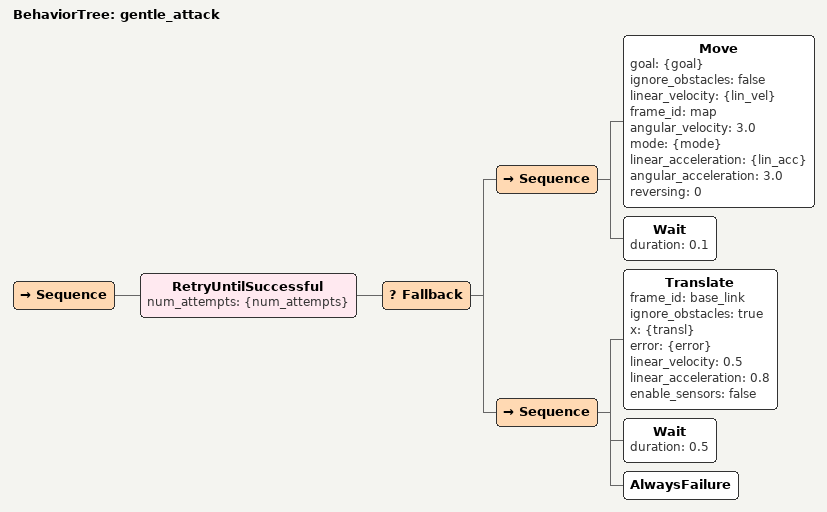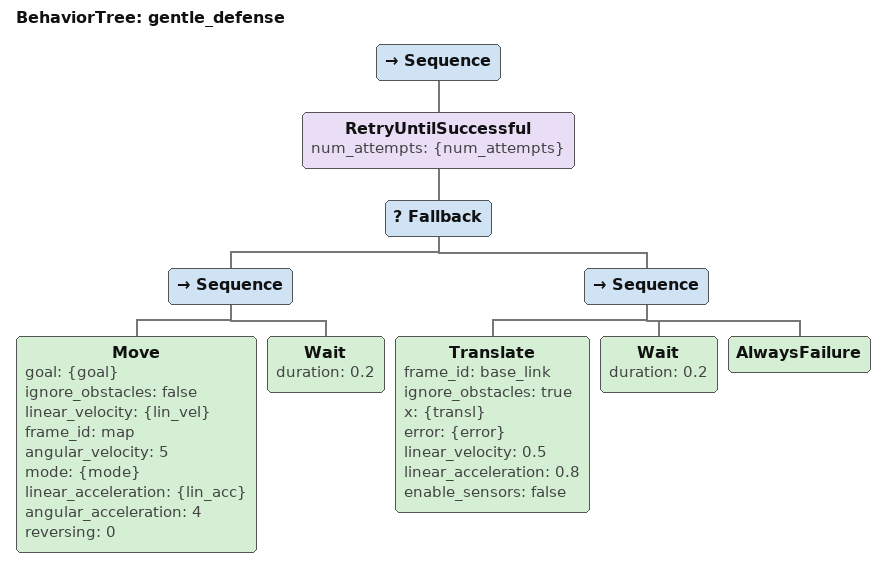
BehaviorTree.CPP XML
<?xml version="1.0" encoding="UTF-8"?>
<root BTCPP_format="4">
  <BehaviorTree ID="gentle_attack">
    <Sequence>
      <RetryUntilSuccessful num_attempts="{num_attempts}">
        <Fallback>
          <Sequence>
            <Move goal="{goal}"
                  ignore_obstacles="false"
                  linear_velocity="{lin_vel}"
                  frame_id="map"
                  angular_velocity="3.0"
                  mode="{mode}"
                  linear_acceleration="{lin_acc}"
                  angular_acceleration="3.0"
                  reversing="0"/>
            <Wait duration="0.1"/>
          </Sequence>
          <Sequence>
            <Translate frame_id="base_link"
                       ignore_obstacles="true"
                       x="{transl}"
                       error="{error}"
                       linear_velocity="0.5"
                       linear_acceleration="0.8"
                       enable_sensors="false"/>
            <Wait duration="0.5"/>
            <AlwaysFailure/>
          </Sequence>
        </Fallback>
      </RetryUntilSuccessful>
    </Sequence>
  </BehaviorTree>

  <BehaviorTree ID="gentle_defense">
    <Sequence>
      <RetryUntilSuccessful num_attempts="{num_attempts}">
        <Fallback>
          <Sequence>
            <Move goal="{goal}"
                  ignore_obstacles="false"
                  linear_velocity="{lin_vel}"
                  frame_id="map"
                  angular_velocity="5"
                  mode="{mode}"
                  linear_acceleration="{lin_acc}"
                  angular_acceleration="4"
                  reversing="0"/>
            <Wait duration="0.2"/>
          </Sequence>
          <Sequence>
            <Translate frame_id="base_link"
                       ignore_obstacles="true"
                       x="{transl}"
                       error="{error}"
                       linear_velocity="0.5"
                       linear_acceleration="0.8"
                       enable_sensors="false"/>
            <Wait duration="0.2"/>
            <AlwaysFailure/>
          </Sequence>
        </Fallback>
      </RetryUntilSuccessful>
    </Sequence>
  </BehaviorTree>

</root>
